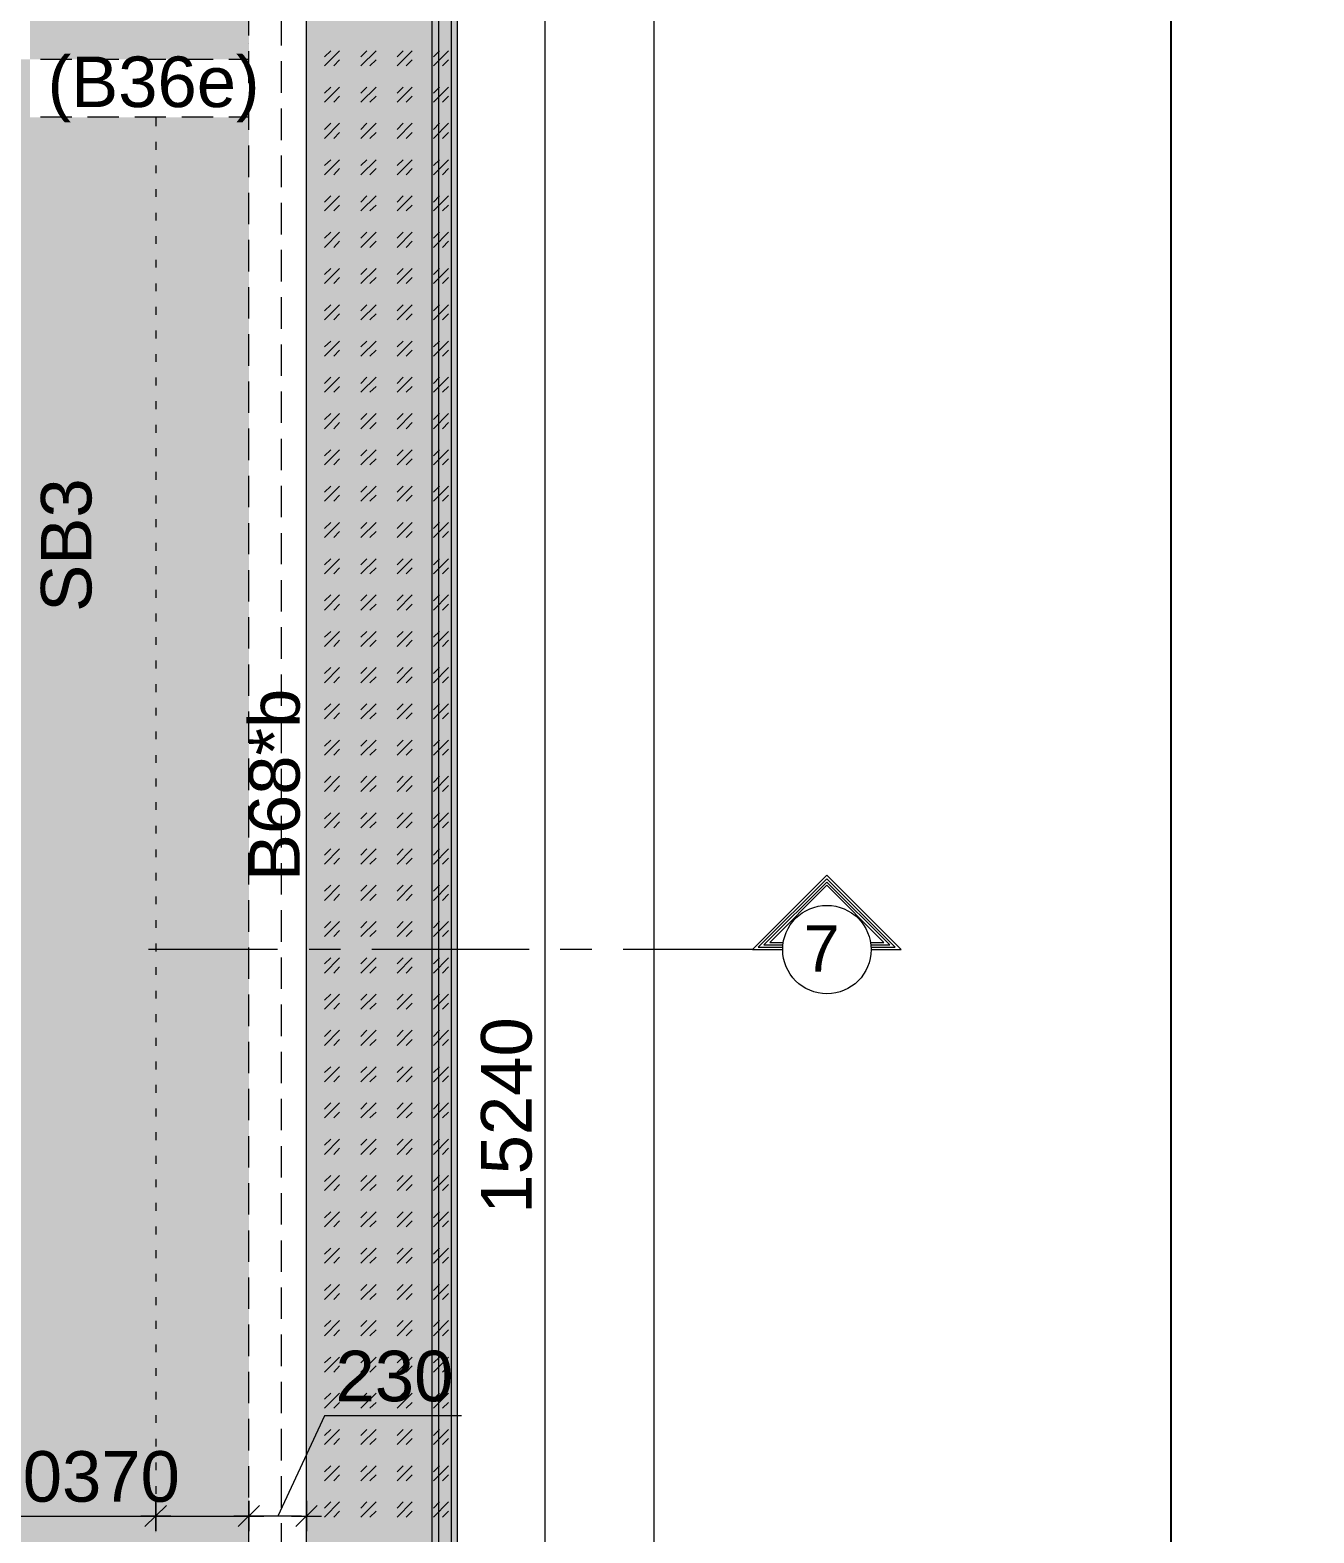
# Model space of a CAD drawing. Header units: millimetres. Extents: x -1303 to 98744, y -1303 to 90097.
# Drawn here: x 26774 to 31880, y 52649 to 58624 of the extents above; entities that cross this region are included whole.
import ezdxf

# ---------------------------------------------------------------- set-up
doc = ezdxf.new("R2010")
doc.units = ezdxf.units.MM
doc.layers.add('PDF_Geometry', color=7, linetype='Continuous')
doc.layers.add('PDF_Text', color=7, linetype='Continuous')
doc.layers.add('PDF_Solid Fills', color=192, linetype='Continuous', true_color=0xc2c0c0c0)
doc.styles.add('PDF ArialMT', font='arial.ttf')
doc.styles.get("Standard").update_dxf_attribs({"font": 'arial.ttf'})
doc.dimstyles.new('ISO-25', dxfattribs={"dimtxt": 300, "dimasz": 2.5, "dimexe": 1.25, "dimexo": 0.625, "dimtad": 1, "dimtih": 1, "dimtoh": 1, "dimdec": 4, "dimtxsty": 'Standard', "dimcen": 2.5, "dimadec": 0, "dimazin": 0, "dimtfac": 1, "dimtdec": 4, "dimtmove": 0, "dimatfit": 3, "dimfxl": 1, "dimarcsym": 0})

# ---------------------------------------------------------------- blocks, each defined once
blk = doc.blocks.new('*D1')
at = {"color": 0, "lineweight": -2}
for p, q in [((28474.9, 81272.7), (31313.5, 81272.7)), ((31312.3, 81270.2), (31312.3, 64136.5)), ((31312.3, 46695), (31312.3, 63828.7)), ((28474.9, 46692.5), (31313.5, 46692.5))]:
    blk.add_line(p, q, dxfattribs=at)
at = {"color": 0}
for points in [[(31311.9, 81270.2), (31312.7, 81270.2), (31312.3, 81272.7)], [(31311.9, 46695), (31312.7, 46695), (31312.3, 46692.5)]]:
    blk.add_solid(points, dxfattribs=at)
at = {"layer": 'Defpoints', "color": 0}
for p in [(28474.3, 81272.7), (28474.3, 46692.5), (31312.3, 46692.5)]:
    blk.add_point(p, dxfattribs=at)
at = {"color": 0, "insert": (31312.3, 63982.6), "char_height": 300, "attachment_point": 5}
blk.add_mtext('34580', dxfattribs=at)

msp = doc.modelspace()

# ---------------------------------------------------------------- hatches: boundary and pattern name
at = {"layer": 'PDF_Solid Fills'}
msp.add_hatch(color=256, dxfattribs=at).paths.add_polyline_path([(25634.25787, 57977.67206), (25864.28268, 57977.67206), (25864.28268, 58277.6816), (26774.30323, 58277.6816), (26774.30323, 58507.70642), (25634.25787, 58507.70642)])

# ---------------------------------------------------------------- linework, layer by layer
at = {"layer": 'PDF_Geometry', "color": 222, "lineweight": 0, "true_color": 0xb8008a}
for points in [[(29256.23644, 46711.94398), (29256.23644, 81252.68294)], [(28821.24099, 61912.27198), (28821.24099, 46711.94398)]]:
    msp.add_lwpolyline(points, dxfattribs=at)
at = {"layer": 'PDF_Geometry', "color": 9, "lineweight": 0, "true_color": 0xc0c0c0}
for points in [[(27073.63921, 61907.19337), (28448.87064, 61907.19337), (28448.87064, 61322.40183), (28448.87064, 46717.02259), (27274.21101, 46717.02259)], [(27073.63921, 61857.26272), (28398.93999, 61857.26272), (28398.93999, 61322.40183), (28398.93999, 46766.95324), (27274.21101, 46766.95324)], [(27274.21101, 46692.48082), (28474.25953, 46692.48082), (28474.25953, 61322.40183)], [(27274.21101, 46792.34213), (28373.5511, 46792.34213), (28373.5511, 61322.40183)], [(27773.52581, 58562.62889), (27773.52581, 58687.03609)], [(27874.23631, 58562.62889), (27874.23631, 58687.03609)], [(27773.52581, 58374.7536), (27773.52581, 58500.00379)], [(27874.23631, 58374.7536), (27874.23631, 58500.00379)], [(27773.52581, 58186.87417), (27773.52581, 58312.1285)], [(27874.23631, 58186.87417), (27874.23631, 58312.1285)], [(27773.52581, 57999.84188), (27773.52581, 58125.09621)], [(27874.23631, 57999.84188), (27874.23631, 58125.09621)], [(27773.52581, 57811.96659), (27773.52581, 57937.21678)], [(27874.23631, 57811.96659), (27874.23631, 57937.21678)], [(27773.52581, 57624.93428), (27773.52581, 57750.18448)], [(27874.23631, 57624.93428), (27874.23631, 57750.18448)], [(27773.52581, 57437.05486), (27773.52581, 57562.30919)], [(27874.23631, 57437.05486), (27874.23631, 57562.30919)], [(27773.52581, 57250.02669), (27773.52581, 57374.42976)], [(27874.23631, 57250.02669), (27874.23631, 57374.42976)], [(27773.52581, 57062.14727), (27773.52581, 57187.39747)], [(27874.23631, 57062.14727), (27874.23631, 57187.39747)], [(27773.52581, 56875.11497), (27773.52581, 56999.52218)], [(27874.23631, 56875.11497), (27874.23631, 56999.52218)], [(27773.52581, 56687.23968), (27773.52581, 56812.48987)], [(27874.23631, 56687.23968), (27874.23631, 56812.48987)], [(27773.52581, 56500.20738), (27773.52581, 56624.61045)], [(27874.23631, 56500.20738), (27874.23631, 56624.61045)], [(27773.52581, 56312.32795), (27773.52581, 56437.58228)], [(27874.23631, 56312.32795), (27874.23631, 56437.58228)], [(27773.52581, 56124.45266), (27773.52581, 56249.70286)], [(27874.23631, 56124.45266), (27874.23631, 56249.70286)], [(27773.52581, 55937.42037), (27773.52581, 56062.67056)], [(27874.23631, 55937.42037), (27874.23631, 56062.67056)], [(27773.52581, 55749.54094), (27773.52581, 55874.79526)], [(27874.23631, 55749.54094), (27874.23631, 55874.79526)], [(27773.52581, 55562.50864), (27773.52581, 55686.91584)], [(27874.23631, 55562.50864), (27874.23631, 55686.91584)], [(27773.52581, 55374.63335), (27773.52581, 55499.88354)], [(27874.23631, 55374.63335), (27874.23631, 55499.88354)], [(27773.52581, 55187.60105), (27773.52581, 55312.00825)], [(27874.23631, 55187.60105), (27874.23631, 55312.00825)], [(27773.52581, 54999.72163), (27773.52581, 55124.97596)], [(27874.23631, 54999.72163), (27874.23631, 55124.97596)], [(27773.52581, 54812.69346), (27773.52581, 54937.09653)], [(27874.23631, 54812.69346), (27874.23631, 54937.09653)], [(27773.52581, 54624.81403), (27773.52581, 54750.06423)], [(27874.23631, 54624.81403), (27874.23631, 54750.06423)], [(27773.52581, 54436.93461), (27773.52581, 54562.18894)], [(27874.23631, 54436.93461), (27874.23631, 54562.18894)], [(27773.52581, 54249.90644), (27773.52581, 54375.15664)], [(27874.23631, 54249.90644), (27874.23631, 54375.15664)], [(27773.52581, 54062.02702), (27773.52581, 54187.27722)], [(27874.23631, 54062.02702), (27874.23631, 54187.27722)], [(27773.52581, 53874.99472), (27773.52581, 53999.40193)], [(27874.23631, 53874.99472), (27874.23631, 53999.40193)], [(27773.52581, 53687.11943), (27773.52581, 53812.36962)], [(27874.23631, 53687.11943), (27874.23631, 53812.36962)], [(27773.52581, 53500.08713), (27773.52581, 53624.4902)], [(27874.23631, 53500.08713), (27874.23631, 53624.4902)], [(27773.52581, 53312.2077), (27773.52581, 53437.46203)], [(27874.23631, 53312.2077), (27874.23631, 53437.46203)], [(27773.52581, 53125.17541), (27773.52581, 53249.58261)], [(27874.23631, 53125.17541), (27874.23631, 53249.58261)], [(27773.52581, 52937.30012), (27773.52581, 53062.5503)], [(27874.23631, 52937.30012), (27874.23631, 53062.5503)], [(27773.52581, 52749.42069), (27773.52581, 52874.67501)], [(27874.23631, 52749.42069), (27874.23631, 52874.67501)], [(27773.52581, 52562.38839), (27773.52581, 52687.64272)], [(27874.23631, 52562.38839), (27874.23631, 52687.64272)]]:
    msp.add_lwpolyline(points, dxfattribs=at)
at = {"layer": 'PDF_Geometry', "color": 157, "lineweight": 0, "true_color": 0x3f5f7f}
for points in [[(27644.04206, 58602.40647), (27644.04206, 58727.65666)], [(27874.23631, 58487.30935), (27874.23631, 58612.56367)], [(26939.92399, 58507.61964), (26815.51885, 58507.61964)], [(27127.80134, 58507.61964), (27002.55116, 58507.61964)], [(27314.83365, 58507.61964), (27190.42851, 58507.61964)], [(27502.711, 58507.61964), (27377.45874, 58507.61964)], [(27644.04206, 58507.61964), (27565.33817, 58507.61964)], [(27644.04206, 58414.52705), (27644.04206, 58539.78137)], [(27874.23631, 58299.43406), (27874.23631, 58424.68425)], [(27644.04206, 58227.49887), (27644.04206, 58351.90194)], [(26939.92399, 58277.42953), (26815.51885, 58277.42953)], [(27127.80134, 58277.42953), (27002.55116, 58277.42953)], [(27314.83365, 58277.42953), (27190.42851, 58277.42953)], [(27502.711, 58277.42953), (27377.45874, 58277.42953)], [(27644.04206, 58277.42953), (27565.33817, 58277.42953)], [(27874.23631, 58112.40176), (27874.23631, 58237.65195)], [(27644.04206, 58039.61945), (27644.04206, 58164.86965)], [(27874.23631, 57924.52233), (27874.23631, 58049.77666)], [(27644.04206, 57852.58715), (27644.04206, 57976.99436)], [(27874.23631, 57737.49004), (27874.23631, 57861.89724)], [(27644.04206, 57664.71186), (27644.04206, 57789.96206)], [(27874.23631, 57549.61475), (27874.23631, 57674.86493)], [(27644.04206, 57477.67956), (27644.04206, 57602.08264)], [(27874.23631, 57362.58244), (27874.23631, 57486.98964)], [(27644.04206, 57289.80014), (27644.04206, 57415.05446)], [(27874.23631, 57174.70302), (27874.23631, 57299.95735)], [(27644.04206, 57101.92484), (27644.04206, 57227.17504)], [(27874.23631, 56987.67485), (27874.23631, 57112.07792)], [(27644.04206, 56914.89255), (27644.04206, 57040.14274)], [(27874.23631, 56799.79543), (27874.23631, 56925.04563)], [(27644.04206, 56727.01312), (27644.04206, 56852.26745)], [(27874.23631, 56611.91601), (27874.23631, 56737.17033)], [(27644.04206, 56539.98083), (27644.04206, 56664.38803)], [(27874.23631, 56424.88783), (27874.23631, 56550.13803)], [(27644.04206, 56352.10554), (27644.04206, 56477.35572)], [(27874.23631, 56237.00841), (27874.23631, 56362.25861)], [(27644.04206, 56165.07323), (27644.04206, 56289.48043)], [(27874.23631, 56049.97611), (27874.23631, 56174.38332)], [(27644.04206, 55977.19381), (27644.04206, 56102.44814)], [(27874.23631, 55862.10082), (27874.23631, 55987.35102)], [(27644.04206, 55790.16564), (27644.04206, 55914.56871)], [(27874.23631, 55675.06853), (27874.23631, 55799.4716)], [(27644.04206, 55602.28622), (27644.04206, 55727.53641)], [(27874.23631, 55487.1891), (27874.23631, 55612.44342)], [(27644.04206, 55414.4068), (27644.04206, 55539.66112)], [(27874.23631, 55300.1568), (27874.23631, 55424.564)], [(27644.04206, 55227.37862), (27644.04206, 55352.62882)], [(27874.23631, 55112.28151), (27874.23631, 55237.5317)], [(27644.04206, 55039.4992), (27644.04206, 55164.7494)], [(27874.23631, 54924.40208), (27874.23631, 55049.65641)], [(27644.04206, 54852.4669), (27644.04206, 54976.87411)], [(27874.23631, 54737.36979), (27874.23631, 54862.62411)], [(27644.04206, 54664.59161), (27644.04206, 54789.84181)], [(27874.23631, 54549.4945), (27874.23631, 54674.74468)], [(27644.04206, 54477.55931), (27644.04206, 54601.96239)], [(27874.23631, 54362.46219), (27874.23631, 54486.86939)], [(27644.04206, 54289.67989), (27644.04206, 54414.93421)], [(27874.23631, 54174.58277), (27874.23631, 54299.8371)], [(27644.04206, 54102.64759), (27644.04206, 54227.05479)], [(27874.23631, 53987.5546), (27874.23631, 54111.95767)], [(27644.04206, 53914.7723), (27644.04206, 54040.02249)], [(27874.23631, 53799.67518), (27874.23631, 53924.92538)], [(27644.04206, 53726.89287), (27644.04206, 53852.1472)], [(27874.23631, 53612.64288), (27874.23631, 53737.05008)], [(27644.04206, 53539.86058), (27644.04206, 53665.1149)], [(27874.23631, 53424.76758), (27874.23631, 53550.01778)], [(27644.04206, 53351.98529), (27644.04206, 53477.23547)], [(27874.23631, 53236.88816), (27874.23631, 53362.13836)], [(27644.04206, 53164.95298), (27644.04206, 53290.20318)], [(27874.23631, 53049.85586), (27874.23631, 53175.11019)], [(27644.04206, 52977.07356), (27644.04206, 53102.32789)], [(27874.23631, 52861.98057), (27874.23631, 52987.23077)], [(27644.04206, 52790.04539), (27644.04206, 52914.44846)], [(27874.23631, 52674.94828), (27874.23631, 52800.19846)], [(27644.04206, 52602.16597), (27644.04206, 52727.41616)]]:
    msp.add_lwpolyline(points, dxfattribs=at)
at = {"layer": 'PDF_Geometry', "lineweight": 0}
for points in [[(27644.04206, 58570.24886), (27644.04206, 58570.24886)], [(27644.04206, 58570.24886), (27644.04206, 58570.24886)], [(27874.23631, 58570.24886), (27874.23631, 58570.24886)], [(28474.25953, 58468.69331), (28474.25953, 58593.94351)], [(27644.04206, 58507.61964), (27644.04206, 58507.61964)], [(27644.04206, 58507.61964), (27644.04206, 58507.61964)], [(27874.23631, 58507.61964), (27874.23631, 58507.61964)], [(27945.32436, 58482.23075), (28005.41223, 58542.3186)], [(27945.32436, 58517.77684), (27969.86612, 58542.3186)], [(27981.71552, 58482.23075), (28005.41223, 58505.92952)], [(28090.04185, 58482.23075), (28150.12764, 58542.3186)], [(28090.04185, 58517.77684), (28113.73649, 58542.3186)], [(28125.58588, 58482.23075), (28150.12764, 58505.92952)], [(28233.91222, 58482.23075), (28293.99801, 58542.3186)], [(28233.91222, 58517.77684), (28258.45398, 58542.3186)], [(28270.3013, 58482.23075), (28293.99801, 58505.92952)], [(28378.62763, 58482.23075), (28438.7155, 58542.3186)], [(28378.62763, 58517.77684), (28402.32434, 58542.3186)], [(28414.17166, 58482.23075), (28438.7155, 58505.92952)], [(27945.32436, 58337.51739), (28005.41223, 58397.60112)], [(27945.32436, 58373.90648), (27969.86612, 58397.60112)], [(28090.04185, 58337.51739), (28150.12764, 58397.60112)], [(28090.04185, 58373.90648), (28113.73649, 58397.60112)], [(28233.91222, 58337.51739), (28293.99801, 58397.60112)], [(28233.91222, 58373.90648), (28258.45398, 58397.60112)], [(28378.62763, 58337.51739), (28438.7155, 58397.60112)], [(28378.62763, 58373.90648), (28402.32434, 58397.60112)], [(28474.25953, 58280.81389), (28474.25953, 58406.06408)], [(27981.71552, 58337.51739), (28005.41223, 58362.05916)], [(28125.58588, 58337.51739), (28150.12764, 58362.05916)], [(28270.3013, 58337.51739), (28293.99801, 58362.05916)], [(28414.17166, 58337.51739), (28438.7155, 58362.05916)], [(27945.32436, 58193.64702), (28005.41223, 58253.73076)], [(27945.32436, 58229.18899), (27969.86612, 58253.73076)], [(27981.71552, 58193.64702), (28005.41223, 58217.34167)], [(28090.04185, 58193.64702), (28150.12764, 58253.73076)], [(28090.04185, 58229.18899), (28113.73649, 58253.73076)], [(28125.58588, 58193.64702), (28150.12764, 58217.34167)], [(28233.91222, 58193.64702), (28293.99801, 58253.73076)], [(28233.91222, 58229.18899), (28258.45398, 58253.73076)], [(28270.3013, 58193.64702), (28293.99801, 58217.34167)], [(28378.62763, 58193.64702), (28438.7155, 58253.73076)], [(28378.62763, 58229.18899), (28402.32434, 58253.73076)], [(28414.17166, 58193.64702), (28438.7155, 58217.34167)], [(28474.25953, 58093.78158), (28474.25953, 58218.18879)], [(27945.32436, 58048.92954), (28005.41223, 58109.0174)], [(27945.32436, 58085.31862), (27969.86612, 58109.0174)], [(28090.04185, 58048.92954), (28150.12764, 58109.0174)], [(28090.04185, 58085.31862), (28113.73649, 58109.0174)], [(28233.91222, 58048.92954), (28293.99801, 58109.0174)], [(28233.91222, 58085.31862), (28258.45398, 58109.0174)], [(28378.62763, 58048.92954), (28438.7155, 58109.0174)], [(28378.62763, 58085.31862), (28402.32434, 58109.0174)], [(27981.71552, 58048.92954), (28005.41223, 58073.4713)], [(28125.58588, 58048.92954), (28150.12764, 58073.4713)], [(28270.3013, 58048.92954), (28293.99801, 58073.4713)], [(28414.17166, 58048.92954), (28438.7155, 58073.4713)], [(28474.25953, 57905.90629), (28474.25953, 58031.15649)], [(27945.32436, 57905.05918), (28005.41223, 57965.14703)], [(27945.32436, 57940.60114), (27969.86612, 57965.14703)], [(28090.04185, 57905.05918), (28150.12764, 57965.14703)], [(28090.04185, 57940.60114), (28113.73649, 57965.14703)], [(28233.91222, 57905.05918), (28293.99801, 57965.14703)], [(28233.91222, 57940.60114), (28258.45398, 57965.14703)], [(28378.62763, 57905.05918), (28438.7155, 57965.14703)], [(28378.62763, 57940.60114), (28402.32434, 57965.14703)], [(27981.71552, 57905.05918), (28005.41223, 57928.75381)], [(28125.58588, 57905.05918), (28150.12764, 57928.75381)], [(28270.3013, 57905.05918), (28293.99801, 57928.75381)], [(28414.17166, 57905.05918), (28438.7155, 57928.75381)], [(28474.25953, 57718.874), (28474.25953, 57843.27707)], [(27945.32436, 57760.34169), (28005.41223, 57820.42955)], [(27945.32436, 57796.73078), (27969.86612, 57820.42955)], [(27981.71552, 57760.34169), (28005.41223, 57784.88345)], [(28090.04185, 57760.34169), (28150.12764, 57820.42955)], [(28090.04185, 57796.73078), (28113.73649, 57820.42955)], [(28125.58588, 57760.34169), (28150.12764, 57784.88345)], [(28233.91222, 57760.34169), (28293.99801, 57820.42955)], [(28233.91222, 57796.73078), (28258.45398, 57820.42955)], [(28270.3013, 57760.34169), (28293.99801, 57784.88345)], [(28378.62763, 57760.34169), (28438.7155, 57820.42955)], [(28378.62763, 57796.73078), (28402.32434, 57820.42955)], [(28414.17166, 57760.34169), (28438.7155, 57784.88345)], [(27945.32436, 57616.47132), (28005.41223, 57676.55919)], [(27945.32436, 57652.86041), (27969.86612, 57676.55919)], [(28090.04185, 57616.47132), (28150.12764, 57676.55919)], [(28090.04185, 57652.86041), (28113.73649, 57676.55919)], [(28233.91222, 57616.47132), (28293.99801, 57676.55919)], [(28233.91222, 57652.86041), (28258.45398, 57676.55919)], [(28378.62763, 57616.47132), (28438.7155, 57676.55919)], [(28378.62763, 57652.86041), (28402.32434, 57676.55919)], [(27981.71552, 57616.47132), (28005.41223, 57640.16597)], [(28125.58588, 57616.47132), (28150.12764, 57640.16597)], [(28270.3013, 57616.47132), (28293.99801, 57640.16597)], [(28414.17166, 57616.47132), (28438.7155, 57640.16597)], [(28474.25953, 57530.99457), (28474.25953, 57656.2489)], [(27945.32436, 57471.75383), (28005.41223, 57531.8417)], [(27945.32436, 57508.14705), (27969.86612, 57531.8417)], [(27981.71552, 57471.75383), (28005.41223, 57496.2956)], [(28090.04185, 57471.75383), (28150.12764, 57531.8417)], [(28090.04185, 57508.14705), (28113.73649, 57531.8417)], [(28125.58588, 57471.75383), (28150.12764, 57496.2956)], [(28233.91222, 57471.75383), (28293.99801, 57531.8417)], [(28233.91222, 57508.14705), (28258.45398, 57531.8417)], [(28270.3013, 57471.75383), (28293.99801, 57496.2956)], [(28378.62763, 57471.75383), (28438.7155, 57531.8417)], [(28378.62763, 57508.14705), (28402.32434, 57531.8417)], [(28414.17166, 57471.75383), (28438.7155, 57496.2956)], [(28474.25953, 57343.11928), (28474.25953, 57468.36948)], [(27945.32436, 57327.88347), (28005.41223, 57387.97133)], [(27945.32436, 57364.27669), (27969.86612, 57387.97133)], [(28090.04185, 57327.88347), (28150.12764, 57387.97133)], [(28090.04185, 57364.27669), (28113.73649, 57387.97133)], [(28233.91222, 57327.88347), (28293.99801, 57387.97133)], [(28233.91222, 57364.27669), (28258.45398, 57387.97133)], [(28378.62763, 57327.88347), (28438.7155, 57387.97133)], [(28378.62763, 57364.27669), (28402.32434, 57387.97133)], [(27981.71552, 57327.88347), (28005.41223, 57351.58224)], [(28125.58588, 57327.88347), (28150.12764, 57351.58224)], [(28270.3013, 57327.88347), (28293.99801, 57351.58224)], [(28414.17166, 57327.88347), (28438.7155, 57351.58224)], [(27945.32436, 57184.0131), (28005.41223, 57244.10097)], [(27945.32436, 57219.5592), (27969.86612, 57244.10097)], [(28090.04185, 57184.0131), (28150.12764, 57244.10097)], [(28090.04185, 57219.5592), (28113.73649, 57244.10097)], [(28233.91222, 57184.0131), (28293.99801, 57244.10097)], [(28233.91222, 57219.5592), (28258.45398, 57244.10097)], [(28378.62763, 57184.0131), (28438.7155, 57244.10097)], [(28378.62763, 57219.5592), (28402.32434, 57244.10097)], [(28474.25953, 57156.08698), (28474.25953, 57281.33717)], [(27981.71552, 57184.0131), (28005.41223, 57207.71188)], [(28125.58588, 57184.0131), (28150.12764, 57207.71188)], [(28270.3013, 57184.0131), (28293.99801, 57207.71188)], [(28414.17166, 57184.0131), (28438.7155, 57207.71188)], [(27945.32436, 57039.29562), (28005.41223, 57099.38348)], [(27945.32436, 57075.68884), (27969.86612, 57099.38348)], [(27981.71552, 57039.29562), (28005.41223, 57063.84151)], [(28090.04185, 57039.29562), (28150.12764, 57099.38348)], [(28090.04185, 57075.68884), (28113.73649, 57099.38348)], [(28125.58588, 57039.29562), (28150.12764, 57063.84151)], [(28233.91222, 57039.29562), (28293.99801, 57099.38348)], [(28233.91222, 57075.68884), (28258.45398, 57099.38348)], [(28270.3013, 57039.29562), (28293.99801, 57063.84151)], [(28378.62763, 57039.29562), (28438.7155, 57099.38348)], [(28378.62763, 57075.68884), (28402.32434, 57099.38348)], [(28414.17166, 57039.29562), (28438.7155, 57063.84151)], [(28474.25953, 56968.20756), (28474.25953, 57093.46188)], [(27945.32436, 56895.42526), (28005.41223, 56955.51311)], [(27945.32436, 56930.97135), (27969.86612, 56955.51311)], [(28090.04185, 56895.42526), (28150.12764, 56955.51311)], [(28090.04185, 56930.97135), (28113.73649, 56955.51311)], [(28233.91222, 56895.42526), (28293.99801, 56955.51311)], [(28233.91222, 56930.97135), (28258.45398, 56955.51311)], [(28378.62763, 56895.42526), (28438.7155, 56955.51311)], [(28378.62763, 56930.97135), (28402.32434, 56955.51311)], [(27981.71552, 56895.42526), (28005.41223, 56919.12403)], [(28125.58588, 56895.42526), (28150.12764, 56919.12403)], [(28270.3013, 56895.42526), (28293.99801, 56919.12403)], [(28414.17166, 56895.42526), (28438.7155, 56919.12403)], [(28474.25953, 56781.17526), (28474.25953, 56906.42959)], [(27945.32436, 56750.7119), (28005.41223, 56810.79563)], [(27945.32436, 56787.10098), (27969.86612, 56810.79563)], [(27981.71552, 56750.7119), (28005.41223, 56775.25367)], [(28090.04185, 56750.7119), (28150.12764, 56810.79563)], [(28090.04185, 56787.10098), (28113.73649, 56810.79563)], [(28125.58588, 56750.7119), (28150.12764, 56775.25367)], [(28233.91222, 56750.7119), (28293.99801, 56810.79563)], [(28233.91222, 56787.10098), (28258.45398, 56810.79563)], [(28270.3013, 56750.7119), (28293.99801, 56775.25367)], [(28378.62763, 56750.7119), (28438.7155, 56810.79563)], [(28378.62763, 56787.10098), (28402.32434, 56810.79563)], [(28414.17166, 56750.7119), (28438.7155, 56775.25367)], [(28474.25953, 56593.29997), (28474.25953, 56718.55016)], [(27945.32436, 56606.84153), (28005.41223, 56666.92527)], [(27945.32436, 56642.38349), (27969.86612, 56666.92527)], [(28090.04185, 56606.84153), (28150.12764, 56666.92527)], [(28090.04185, 56642.38349), (28113.73649, 56666.92527)], [(28233.91222, 56606.84153), (28293.99801, 56666.92527)], [(28233.91222, 56642.38349), (28258.45398, 56666.92527)], [(28378.62763, 56606.84153), (28438.7155, 56666.92527)], [(28378.62763, 56642.38349), (28402.32434, 56666.92527)], [(27981.71552, 56606.84153), (28005.41223, 56630.53618)], [(28125.58588, 56606.84153), (28150.12764, 56630.53618)], [(28270.3013, 56606.84153), (28293.99801, 56630.53618)], [(28414.17166, 56606.84153), (28438.7155, 56630.53618)], [(28474.25953, 56406.26767), (28474.25953, 56530.67487)], [(27945.32436, 56462.12405), (28005.41223, 56522.21191)], [(27945.32436, 56498.51313), (27969.86612, 56522.21191)], [(27981.71552, 56462.12405), (28005.41223, 56486.66581)], [(28090.04185, 56462.12405), (28150.12764, 56522.21191)], [(28090.04185, 56498.51313), (28113.73649, 56522.21191)], [(28125.58588, 56462.12405), (28150.12764, 56486.66581)], [(28233.91222, 56462.12405), (28293.99801, 56522.21191)], [(28233.91222, 56498.51313), (28258.45398, 56522.21191)], [(28270.3013, 56462.12405), (28293.99801, 56486.66581)], [(28378.62763, 56462.12405), (28438.7155, 56522.21191)], [(28378.62763, 56498.51313), (28402.32434, 56522.21191)], [(28414.17166, 56462.12405), (28438.7155, 56486.66581)], [(27945.32436, 56318.25368), (28005.41223, 56378.34154)], [(27945.32436, 56354.64277), (27969.86612, 56378.34154)], [(28090.04185, 56318.25368), (28150.12764, 56378.34154)], [(28090.04185, 56354.64277), (28113.73649, 56378.34154)], [(28233.91222, 56318.25368), (28293.99801, 56378.34154)], [(28233.91222, 56354.64277), (28258.45398, 56378.34154)], [(28378.62763, 56318.25368), (28438.7155, 56378.34154)], [(28378.62763, 56354.64277), (28402.32434, 56378.34154)], [(27981.71552, 56318.25368), (28005.41223, 56341.94832)], [(28125.58588, 56318.25368), (28150.12764, 56341.94832)], [(28270.3013, 56318.25368), (28293.99801, 56341.94832)], [(28414.17166, 56318.25368), (28438.7155, 56341.94832)], [(28474.25953, 56218.38825), (28474.25953, 56343.64257)], [(27945.32436, 56173.53619), (28005.41223, 56233.62406)], [(27945.32436, 56209.92528), (27969.86612, 56233.62406)], [(28090.04185, 56173.53619), (28150.12764, 56233.62406)], [(28090.04185, 56209.92528), (28113.73649, 56233.62406)], [(28233.91222, 56173.53619), (28293.99801, 56233.62406)], [(28233.91222, 56209.92528), (28258.45398, 56233.62406)], [(28378.62763, 56173.53619), (28438.7155, 56233.62406)], [(28378.62763, 56209.92528), (28402.32434, 56233.62406)], [(27981.71552, 56173.53619), (28005.41223, 56198.07796)], [(28125.58588, 56173.53619), (28150.12764, 56198.07796)], [(28270.3013, 56173.53619), (28293.99801, 56198.07796)], [(28414.17166, 56173.53619), (28438.7155, 56198.07796)], [(28474.25953, 56031.36007), (28474.25953, 56155.76314)], [(27945.32436, 56029.66583), (28005.41223, 56089.75369)], [(27945.32436, 56066.05492), (27969.86612, 56089.75369)], [(27981.71552, 56029.66583), (28005.41223, 56053.36048)], [(28090.04185, 56029.66583), (28150.12764, 56089.75369)], [(28090.04185, 56066.05492), (28113.73649, 56089.75369)], [(28125.58588, 56029.66583), (28150.12764, 56053.36048)], [(28233.91222, 56029.66583), (28293.99801, 56089.75369)], [(28233.91222, 56066.05492), (28258.45398, 56089.75369)], [(28270.3013, 56029.66583), (28293.99801, 56053.36048)], [(28378.62763, 56029.66583), (28438.7155, 56089.75369)], [(28378.62763, 56066.05492), (28402.32434, 56089.75369)], [(28414.17166, 56029.66583), (28438.7155, 56053.36048)], [(27945.32436, 55885.79547), (28005.41223, 55945.88333)], [(27945.32436, 55921.34156), (27969.86612, 55945.88333)], [(28090.04185, 55885.79547), (28150.12764, 55945.88333)], [(28090.04185, 55921.34156), (28113.73649, 55945.88333)], [(28233.91222, 55885.79547), (28293.99801, 55945.88333)], [(28233.91222, 55921.34156), (28258.45398, 55945.88333)], [(28378.62763, 55885.79547), (28438.7155, 55945.88333)], [(28378.62763, 55921.34156), (28402.32434, 55945.88333)], [(28474.25953, 55843.48065), (28474.25953, 55968.73085)], [(27981.71552, 55885.79547), (28005.41223, 55909.49011)], [(28125.58588, 55885.79547), (28150.12764, 55909.49011)], [(28270.3013, 55885.79547), (28293.99801, 55909.49011)], [(28414.17166, 55885.79547), (28438.7155, 55909.49011)], [(27945.32436, 55741.07798), (28005.41223, 55801.16584)], [(27945.32436, 55777.47119), (27969.86612, 55801.16584)], [(27981.71552, 55741.07798), (28005.41223, 55765.61975)], [(28090.04185, 55741.07798), (28150.12764, 55801.16584)], [(28090.04185, 55777.47119), (28113.73649, 55801.16584)], [(28125.58588, 55741.07798), (28150.12764, 55765.61975)], [(28233.91222, 55741.07798), (28293.99801, 55801.16584)], [(28233.91222, 55777.47119), (28258.45398, 55801.16584)], [(28270.3013, 55741.07798), (28293.99801, 55765.61975)], [(28378.62763, 55741.07798), (28438.7155, 55801.16584)], [(28378.62763, 55777.47119), (28402.32434, 55801.16584)], [(28414.17166, 55741.07798), (28438.7155, 55765.61975)], [(28474.25953, 55656.44835), (28474.25953, 55780.85556)], [(27945.32436, 55597.20761), (28005.41223, 55657.29547)], [(27945.32436, 55632.75371), (27969.86612, 55657.29547)], [(28090.04185, 55597.20761), (28150.12764, 55657.29547)], [(28090.04185, 55632.75371), (28113.73649, 55657.29547)], [(28233.91222, 55597.20761), (28293.99801, 55657.29547)], [(28233.91222, 55632.75371), (28258.45398, 55657.29547)], [(28378.62763, 55597.20761), (28438.7155, 55657.29547)], [(28378.62763, 55632.75371), (28402.32434, 55657.29547)], [(27981.71552, 55597.20761), (28005.41223, 55620.90639)], [(28125.58588, 55597.20761), (28150.12764, 55620.90639)], [(28270.3013, 55597.20761), (28293.99801, 55620.90639)], [(28414.17166, 55597.20761), (28438.7155, 55620.90639)], [(28474.25953, 55468.57306), (28474.25953, 55593.82326)], [(27945.32436, 55452.49013), (28005.41223, 55512.57798)], [(27945.32436, 55488.88335), (27969.86612, 55512.57798)], [(28090.04185, 55452.49013), (28150.12764, 55512.57798)], [(28090.04185, 55488.88335), (28113.73649, 55512.57798)], [(28233.91222, 55452.49013), (28293.99801, 55512.57798)], [(28233.91222, 55488.88335), (28258.45398, 55512.57798)], [(28378.62763, 55452.49013), (28438.7155, 55512.57798)], [(28378.62763, 55488.88335), (28402.32434, 55512.57798)], [(27981.71552, 55452.49013), (28005.41223, 55477.03602)], [(28125.58588, 55452.49013), (28150.12764, 55477.03602)], [(28270.3013, 55452.49013), (28293.99801, 55477.03602)], [(28414.17166, 55452.49013), (28438.7155, 55477.03602)], [(28474.25953, 55280.69364), (28474.25953, 55405.94383)], [(27945.32436, 55308.61976), (28005.41223, 55368.70762)], [(27945.32436, 55344.16586), (27969.86612, 55368.70762)], [(27981.71552, 55308.61976), (28005.41223, 55332.31854)], [(28090.04185, 55308.61976), (28150.12764, 55368.70762)], [(28090.04185, 55344.16586), (28113.73649, 55368.70762)], [(28125.58588, 55308.61976), (28150.12764, 55332.31854)], [(28233.91222, 55308.61976), (28293.99801, 55368.70762)], [(28233.91222, 55344.16586), (28258.45398, 55368.70762)], [(28270.3013, 55308.61976), (28293.99801, 55332.31854)], [(28378.62763, 55308.61976), (28438.7155, 55368.70762)], [(28378.62763, 55344.16586), (28402.32434, 55368.70762)], [(28414.17166, 55308.61976), (28438.7155, 55332.31854)], [(27945.32436, 55163.9064), (28005.41223, 55223.99014)], [(27945.32436, 55200.29549), (27969.86612, 55223.99014)], [(28090.04185, 55163.9064), (28150.12764, 55223.99014)], [(28090.04185, 55200.29549), (28113.73649, 55223.99014)], [(28233.91222, 55163.9064), (28293.99801, 55223.99014)], [(28233.91222, 55200.29549), (28258.45398, 55223.99014)], [(28378.62763, 55163.9064), (28438.7155, 55223.99014)], [(28378.62763, 55200.29549), (28402.32434, 55223.99014)], [(28474.25953, 55093.66133), (28474.25953, 55218.91566)], [(27981.71552, 55163.9064), (28005.41223, 55188.44817)], [(28125.58588, 55163.9064), (28150.12764, 55188.44817)], [(28270.3013, 55163.9064), (28293.99801, 55188.44817)], [(28414.17166, 55163.9064), (28438.7155, 55188.44817)], [(27945.32436, 55020.03604), (28005.41223, 55080.11977)], [(27945.32436, 55055.578), (27969.86612, 55080.11977)], [(27981.71552, 55020.03604), (28005.41223, 55043.73068)], [(28090.04185, 55020.03604), (28150.12764, 55080.11977)], [(28090.04185, 55055.578), (28113.73649, 55080.11977)], [(28125.58588, 55020.03604), (28150.12764, 55043.73068)], [(28233.91222, 55020.03604), (28293.99801, 55080.11977)], [(28233.91222, 55055.578), (28258.45398, 55080.11977)], [(28270.3013, 55020.03604), (28293.99801, 55043.73068)], [(28378.62763, 55020.03604), (28438.7155, 55080.11977)], [(28378.62763, 55055.578), (28402.32434, 55080.11977)], [(28414.17166, 55020.03604), (28438.7155, 55043.73068)], [(28474.25953, 54905.78604), (28474.25953, 55031.03624)], [(27945.32436, 54875.31856), (28005.41223, 54935.40641)], [(27945.32436, 54911.70764), (27969.86612, 54935.40641)], [(28090.04185, 54875.31856), (28150.12764, 54935.40641)], [(28090.04185, 54911.70764), (28113.73649, 54935.40641)], [(28233.91222, 54875.31856), (28293.99801, 54935.40641)], [(28233.91222, 54911.70764), (28258.45398, 54935.40641)], [(28378.62763, 54875.31856), (28438.7155, 54935.40641)], [(28378.62763, 54911.70764), (28402.32434, 54935.40641)], [(27981.71552, 54875.31856), (28005.41223, 54899.86032)], [(28125.58588, 54875.31856), (28150.12764, 54899.86032)], [(28270.3013, 54875.31856), (28293.99801, 54899.86032)], [(28414.17166, 54875.31856), (28438.7155, 54899.86032)], [(28474.25953, 54718.75375), (28474.25953, 54843.15682)], [(27945.32436, 54731.44819), (28005.41223, 54791.53605)], [(27945.32436, 54767.83727), (27969.86612, 54791.53605)], [(27981.71552, 54731.44819), (28005.41223, 54755.14283)], [(28090.04185, 54731.44819), (28150.12764, 54791.53605)], [(28090.04185, 54767.83727), (28113.73649, 54791.53605)], [(28125.58588, 54731.44819), (28150.12764, 54755.14283)], [(28233.91222, 54731.44819), (28293.99801, 54791.53605)], [(28233.91222, 54767.83727), (28258.45398, 54791.53605)], [(28270.3013, 54731.44819), (28293.99801, 54755.14283)], [(28378.62763, 54731.44819), (28438.7155, 54791.53605)], [(28378.62763, 54767.83727), (28402.32434, 54791.53605)], [(28414.17166, 54731.44819), (28438.7155, 54755.14283)], [(27945.32436, 54587.57783), (28005.41223, 54647.66568)], [(27945.32436, 54623.11979), (27969.86612, 54647.66568)], [(28090.04185, 54587.57783), (28150.12764, 54647.66568)], [(28090.04185, 54623.11979), (28113.73649, 54647.66568)], [(28233.91222, 54587.57783), (28293.99801, 54647.66568)], [(28233.91222, 54623.11979), (28258.45398, 54647.66568)], [(28378.62763, 54587.57783), (28438.7155, 54647.66568)], [(28378.62763, 54623.11979), (28402.32434, 54647.66568)], [(28474.25953, 54530.87432), (28474.25953, 54656.12865)], [(27981.71552, 54587.57783), (28005.41223, 54611.27247)], [(28125.58588, 54587.57783), (28150.12764, 54611.27247)], [(28270.3013, 54587.57783), (28293.99801, 54611.27247)], [(28414.17166, 54587.57783), (28438.7155, 54611.27247)], [(27945.32436, 54442.86034), (28005.41223, 54502.9482)], [(27945.32436, 54479.24943), (27969.86612, 54502.9482)], [(28090.04185, 54442.86034), (28150.12764, 54502.9482)], [(28090.04185, 54479.24943), (28113.73649, 54502.9482)], [(28233.91222, 54442.86034), (28293.99801, 54502.9482)], [(28233.91222, 54479.24943), (28258.45398, 54502.9482)], [(28378.62763, 54442.86034), (28438.7155, 54502.9482)], [(28378.62763, 54479.24943), (28402.32434, 54502.9482)], [(27981.71552, 54442.86034), (28005.41223, 54466.55498)], [(28125.58588, 54442.86034), (28150.12764, 54466.55498)], [(28270.3013, 54442.86034), (28293.99801, 54466.55498)], [(28414.17166, 54442.86034), (28438.7155, 54466.55498)], [(28474.25953, 54343.84203), (28474.25953, 54468.24923)], [(27945.32436, 54298.98997), (28005.41223, 54359.07784)], [(27945.32436, 54334.53607), (27969.86612, 54359.07784)], [(27981.71552, 54298.98997), (28005.41223, 54322.68462)], [(28090.04185, 54298.98997), (28150.12764, 54359.07784)], [(28090.04185, 54334.53607), (28113.73649, 54359.07784)], [(28125.58588, 54298.98997), (28150.12764, 54322.68462)], [(28233.91222, 54298.98997), (28293.99801, 54359.07784)], [(28233.91222, 54334.53607), (28258.45398, 54359.07784)], [(28270.3013, 54298.98997), (28293.99801, 54322.68462)], [(28378.62763, 54298.98997), (28438.7155, 54359.07784)], [(28378.62763, 54334.53607), (28402.32434, 54359.07784)], [(28414.17166, 54298.98997), (28438.7155, 54322.68462)], [(28474.25953, 54155.96673), (28474.25953, 54281.21692)], [(27945.32436, 54154.27248), (28005.41223, 54214.36035)], [(27945.32436, 54190.6657), (27969.86612, 54214.36035)], [(28090.04185, 54154.27248), (28150.12764, 54214.36035)], [(28090.04185, 54190.6657), (28113.73649, 54214.36035)], [(28233.91222, 54154.27248), (28293.99801, 54214.36035)], [(28233.91222, 54190.6657), (28258.45398, 54214.36035)], [(28378.62763, 54154.27248), (28438.7155, 54214.36035)], [(28378.62763, 54190.6657), (28402.32434, 54214.36035)], [(27981.71552, 54154.27248), (28005.41223, 54178.81425)], [(28125.58588, 54154.27248), (28150.12764, 54178.81425)], [(28270.3013, 54154.27248), (28293.99801, 54178.81425)], [(28414.17166, 54154.27248), (28438.7155, 54178.81425)], [(28474.25953, 53968.93443), (28474.25953, 54093.34163)], [(27945.32436, 54010.40212), (28005.41223, 54070.48998)], [(27945.32436, 54045.94822), (27969.86612, 54070.48998)], [(27981.71552, 54010.40212), (28005.41223, 54034.10089)], [(28090.04185, 54010.40212), (28150.12764, 54070.48998)], [(28090.04185, 54045.94822), (28113.73649, 54070.48998)], [(28125.58588, 54010.40212), (28150.12764, 54034.10089)], [(28233.91222, 54010.40212), (28293.99801, 54070.48998)], [(28233.91222, 54045.94822), (28258.45398, 54070.48998)], [(28270.3013, 54010.40212), (28293.99801, 54034.10089)], [(28378.62763, 54010.40212), (28438.7155, 54070.48998)], [(28378.62763, 54045.94822), (28402.32434, 54070.48998)], [(28414.17166, 54010.40212), (28438.7155, 54034.10089)], [(27945.32436, 53865.68464), (28005.41223, 53925.77249)], [(27945.32436, 53902.07786), (27969.86612, 53925.77249)], [(28090.04185, 53865.68464), (28150.12764, 53925.77249)], [(28090.04185, 53902.07786), (28113.73649, 53925.77249)], [(28233.91222, 53865.68464), (28293.99801, 53925.77249)], [(28233.91222, 53902.07786), (28258.45398, 53925.77249)], [(28378.62763, 53865.68464), (28438.7155, 53925.77249)], [(28378.62763, 53902.07786), (28402.32434, 53925.77249)], [(28474.25953, 53781.05501), (28474.25953, 53906.30934)], [(27981.71552, 53865.68464), (28005.41223, 53890.23053)], [(28125.58588, 53865.68464), (28150.12764, 53890.23053)], [(28270.3013, 53865.68464), (28293.99801, 53890.23053)], [(28414.17166, 53865.68464), (28438.7155, 53890.23053)], [(27945.32436, 53721.81427), (28005.41223, 53781.90213)], [(27945.32436, 53757.36037), (27969.86612, 53781.90213)], [(28090.04185, 53721.81427), (28150.12764, 53781.90213)], [(28090.04185, 53757.36037), (28113.73649, 53781.90213)], [(28233.91222, 53721.81427), (28293.99801, 53781.90213)], [(28233.91222, 53757.36037), (28258.45398, 53781.90213)], [(28378.62763, 53721.81427), (28438.7155, 53781.90213)], [(28378.62763, 53757.36037), (28402.32434, 53781.90213)], [(27981.71552, 53721.81427), (28005.41223, 53745.51305)], [(28125.58588, 53721.81427), (28150.12764, 53745.51305)], [(28270.3013, 53721.81427), (28293.99801, 53745.51305)], [(28414.17166, 53721.81427), (28438.7155, 53745.51305)], [(28474.25953, 53593.17972), (28474.25953, 53718.42991)], [(27945.32436, 53577.10091), (28005.41223, 53637.18465)], [(27945.32436, 53613.49), (27969.86612, 53637.18465)], [(27981.71552, 53577.10091), (28005.41223, 53601.64268)], [(28090.04185, 53577.10091), (28150.12764, 53637.18465)], [(28090.04185, 53613.49), (28113.73649, 53637.18465)], [(28125.58588, 53577.10091), (28150.12764, 53601.64268)], [(28233.91222, 53577.10091), (28293.99801, 53637.18465)], [(28233.91222, 53613.49), (28258.45398, 53637.18465)], [(28270.3013, 53577.10091), (28293.99801, 53601.64268)], [(28378.62763, 53577.10091), (28438.7155, 53637.18465)], [(28378.62763, 53613.49), (28402.32434, 53637.18465)], [(28414.17166, 53577.10091), (28438.7155, 53601.64268)], [(27945.32436, 53433.23055), (28005.41223, 53493.31428)], [(27945.32436, 53469.61964), (27969.86612, 53493.31428)], [(28090.04185, 53433.23055), (28150.12764, 53493.31428)], [(28090.04185, 53469.61964), (28113.73649, 53493.31428)], [(28233.91222, 53433.23055), (28293.99801, 53493.31428)], [(28233.91222, 53469.61964), (28258.45398, 53493.31428)], [(28378.62763, 53433.23055), (28438.7155, 53493.31428)], [(28378.62763, 53469.61964), (28402.32434, 53493.31428)], [(28474.25953, 53406.14742), (28474.25953, 53531.39761)], [(27981.71552, 53433.23055), (28005.41223, 53456.92519)], [(28125.58588, 53433.23055), (28150.12764, 53456.92519)], [(28270.3013, 53433.23055), (28293.99801, 53456.92519)], [(28414.17166, 53433.23055), (28438.7155, 53456.92519)], [(27945.32436, 53288.51307), (28005.41223, 53348.60092)], [(27945.32436, 53324.90215), (27969.86612, 53348.60092)], [(27981.71552, 53288.51307), (28005.41223, 53313.05483)], [(28090.04185, 53288.51307), (28150.12764, 53348.60092)], [(28090.04185, 53324.90215), (28113.73649, 53348.60092)], [(28125.58588, 53288.51307), (28150.12764, 53313.05483)], [(28233.91222, 53288.51307), (28293.99801, 53348.60092)], [(28233.91222, 53324.90215), (28258.45398, 53348.60092)], [(28270.3013, 53288.51307), (28293.99801, 53313.05483)], [(28378.62763, 53288.51307), (28438.7155, 53348.60092)], [(28378.62763, 53324.90215), (28402.32434, 53348.60092)], [(28414.17166, 53288.51307), (28438.7155, 53313.05483)], [(28474.25953, 53218.268), (28474.25953, 53343.52232)], [(27945.32436, 53144.6427), (28005.41223, 53204.73056)], [(27945.32436, 53181.03178), (27969.86612, 53204.73056)], [(28090.04185, 53144.6427), (28150.12764, 53204.73056)], [(28090.04185, 53181.03178), (28113.73649, 53204.73056)], [(28233.91222, 53144.6427), (28293.99801, 53204.73056)], [(28233.91222, 53181.03178), (28258.45398, 53204.73056)], [(28378.62763, 53144.6427), (28438.7155, 53204.73056)], [(28378.62763, 53181.03178), (28402.32434, 53204.73056)], [(27981.71552, 53144.6427), (28005.41223, 53168.33734)], [(28125.58588, 53144.6427), (28150.12764, 53168.33734)], [(28270.3013, 53144.6427), (28293.99801, 53168.33734)], [(28414.17166, 53144.6427), (28438.7155, 53168.33734)], [(28474.25953, 53031.23982), (28474.25953, 53155.64289)], [(27945.32436, 53000.77234), (28005.41223, 53060.86019)], [(27945.32436, 53036.3143), (27969.86612, 53060.86019)], [(28090.04185, 53000.77234), (28150.12764, 53060.86019)], [(28090.04185, 53036.3143), (28113.73649, 53060.86019)], [(28233.91222, 53000.77234), (28293.99801, 53060.86019)], [(28233.91222, 53036.3143), (28258.45398, 53060.86019)], [(28378.62763, 53000.77234), (28438.7155, 53060.86019)], [(28378.62763, 53036.3143), (28402.32434, 53060.86019)], [(27981.71552, 53000.77234), (28005.41223, 53024.46697)], [(28125.58588, 53000.77234), (28150.12764, 53024.46697)], [(28270.3013, 53000.77234), (28293.99801, 53024.46697)], [(28414.17166, 53000.77234), (28438.7155, 53024.46697)], [(28474.25953, 52843.3604), (28474.25953, 52968.6106)], [(27945.32436, 52856.05485), (28005.41223, 52916.14271)], [(27945.32436, 52892.44394), (27969.86612, 52916.14271)], [(28090.04185, 52856.05485), (28150.12764, 52916.14271)], [(28090.04185, 52892.44394), (28113.73649, 52916.14271)], [(28233.91222, 52856.05485), (28293.99801, 52916.14271)], [(28233.91222, 52892.44394), (28258.45398, 52916.14271)], [(28378.62763, 52856.05485), (28438.7155, 52916.14271)], [(28378.62763, 52892.44394), (28402.32434, 52916.14271)], [(27981.71552, 52856.05485), (28005.41223, 52880.59661)], [(28125.58588, 52856.05485), (28150.12764, 52880.59661)], [(28270.3013, 52856.05485), (28293.99801, 52880.59661)], [(28414.17166, 52856.05485), (28438.7155, 52880.59661)], [(27945.32436, 52712.18448), (28005.41223, 52772.27235)], [(27945.32436, 52747.73057), (27969.86612, 52772.27235)], [(28090.04185, 52712.18448), (28150.12764, 52772.27235)], [(28090.04185, 52747.73057), (28113.73649, 52772.27235)], [(28233.91222, 52712.18448), (28293.99801, 52772.27235)], [(28233.91222, 52747.73057), (28258.45398, 52772.27235)], [(28378.62763, 52712.18448), (28438.7155, 52772.27235)], [(28378.62763, 52747.73057), (28402.32434, 52772.27235)], [(28474.25953, 52656.3281), (28474.25953, 52780.73531)], [(27274.21101, 52716.41596), (27274.21101, 52716.41596)], [(27274.21101, 52716.41596), (27274.21101, 52716.41596)], [(27644.04206, 52716.41596), (27644.04206, 52716.41596)], [(27644.04206, 52716.41596), (27644.04206, 52716.41596)], [(27874.23631, 52716.41596), (27874.23631, 52716.41596)], [(27981.71552, 52712.18448), (28005.41223, 52735.87913)], [(28125.58588, 52712.18448), (28150.12764, 52735.87913)], [(28270.3013, 52712.18448), (28293.99801, 52735.87913)], [(28414.17166, 52712.18448), (28438.7155, 52735.87913)], [(27274.21101, 52649.55939), (27274.21101, 52649.55939)], [(27274.21101, 52649.55939), (27274.21101, 52649.55939)], [(27644.04206, 52649.55939), (27644.04206, 52649.55939)]]:
    msp.add_lwpolyline(points, dxfattribs=at)
at = {"layer": 'PDF_Geometry', "color": 180, "lineweight": 0, "true_color": 0x4f14ff}
for points in [[(27274.21101, 58277.42953), (27274.21101, 58241.88343)], [(27274.21101, 58180.10546), (27274.21101, 58148.79084)], [(27274.21101, 58086.16575), (27274.21101, 58054.85114)], [(27274.21101, 57992.22603), (27274.21101, 57960.91555)], [(27274.21101, 57898.28633), (27274.21101, 57866.97585)], [(27274.21101, 57805.19374), (27274.21101, 57773.88326)], [(27274.21101, 57711.25815), (27274.21101, 57679.94354)], [(27274.21101, 57617.31845), (27274.21101, 57586.00383)], [(27274.21101, 57523.37873), (27274.21101, 57492.06412)], [(27274.21101, 57429.43902), (27274.21101, 57398.12854)], [(27274.21101, 57336.34643), (27274.21101, 57305.03595)], [(27274.21101, 57242.40672), (27274.21101, 57211.09624)], [(27274.21101, 57148.47114), (27274.21101, 57117.15653)], [(27274.21101, 57054.53143), (27274.21101, 57023.21681)], [(27274.21101, 56961.43884), (27274.21101, 56930.12422)], [(27274.21101, 56867.49913), (27274.21101, 56836.18452)], [(27274.21101, 56773.55942), (27274.21101, 56742.24893)], [(27274.21101, 56679.61971), (27274.21101, 56648.30923)], [(27274.21101, 56585.68412), (27274.21101, 56554.36951)], [(27274.21101, 56492.59154), (27274.21101, 56461.27692)], [(27274.21101, 56398.65183), (27274.21101, 56367.33721)], [(27274.21101, 56304.71212), (27274.21101, 56273.3975)], [(27274.21101, 56210.7724), (27274.21101, 56179.46192)], [(27274.21101, 56117.67981), (27274.21101, 56086.36933)], [(27274.21101, 56023.74011), (27274.21101, 55992.42962)], [(27274.21101, 55929.80452), (27274.21101, 55898.48991)], [(27274.21101, 55835.86482), (27274.21101, 55804.55019)], [(27274.21101, 55741.9251), (27274.21101, 55711.45761)], [(27274.21101, 55648.83251), (27274.21101, 55617.5179)], [(27274.21101, 55554.8928), (27274.21101, 55523.58232)], [(27274.21101, 55460.95309), (27274.21101, 55429.64261)], [(27274.21101, 55367.01751), (27274.21101, 55335.70289)], [(27274.21101, 55273.92492), (27274.21101, 55242.61031)], [(27274.21101, 55179.98521), (27274.21101, 55148.67059)], [(27274.21101, 55086.0455), (27274.21101, 55054.73089)], [(27274.21101, 54992.10578), (27274.21101, 54960.7953)], [(27274.21101, 54898.16608), (27274.21101, 54867.70271)], [(27274.21101, 54805.07349), (27274.21101, 54773.76301)], [(27274.21101, 54711.1379), (27274.21101, 54679.82329)], [(27274.21101, 54617.1982), (27274.21101, 54585.88358)], [(27274.21101, 54523.25848), (27274.21101, 54491.94387)], [(27274.21101, 54430.16589), (27274.21101, 54398.85128)], [(27274.21101, 54336.22618), (27274.21101, 54304.9157)], [(27274.21101, 54242.28647), (27274.21101, 54210.97599)], [(27274.21101, 54148.35089), (27274.21101, 54117.03628)], [(27274.21101, 54054.41118), (27274.21101, 54023.94369)], [(27274.21101, 53961.31859), (27274.21101, 53930.00397)], [(27274.21101, 53867.37888), (27274.21101, 53836.06427)], [(27274.21101, 53773.43917), (27274.21101, 53742.12868)], [(27274.21101, 53679.49946), (27274.21101, 53648.18898)], [(27274.21101, 53586.40687), (27274.21101, 53555.09639)], [(27274.21101, 53492.47129), (27274.21101, 53461.15667)], [(27274.21101, 53398.53158), (27274.21101, 53367.21696)], [(27274.21101, 53304.59187), (27274.21101, 53273.27725)], [(27274.21101, 53210.65215), (27274.21101, 53180.18466)], [(27274.21101, 53117.55956), (27274.21101, 53086.24908)], [(27274.21101, 53023.61986), (27274.21101, 52992.30937)], [(27274.21101, 52929.68427), (27274.21101, 52898.36966)], [(27274.21101, 52835.74457), (27274.21101, 52804.42994)], [(27274.21101, 52742.65198), (27274.21101, 52711.33736)]]:
    msp.add_lwpolyline(points, dxfattribs=at)
at = {"layer": 'PDF_Geometry', "color": 1, "lineweight": 0}
for points in [[(30118.61358, 54968.41115), (30237.94011, 54968.41115), (29942.58354, 55263.76771), (29647.22698, 54968.41115), (29767.40063, 54968.41115)], [(30118.61358, 54977.72123), (30215.09052, 54977.72123), (29942.58354, 55250.22614), (29670.07656, 54977.72123), (29767.40063, 54977.72123)], [(30118.61358, 54987.02718), (30193.08806, 54987.02718), (29942.58354, 55236.68458), (29692.92614, 54987.02718), (29767.40063, 54987.02718)], [(30118.61358, 54996.33726), (30170.23641, 54996.33726), (29942.58354, 55223.99014), (29715.77573, 54996.33726), (29767.40063, 54996.33726)], [(27758.29206, 54968.41115), (27244.59064, 54968.41115)], [(28008.79658, 54968.41115), (27883.54432, 54968.41115)], [(28758.6159, 54968.41115), (28133.20172, 54968.41115)], [(29008.2733, 54968.41115), (28883.02104, 54968.41115)], [(29647.22698, 54968.41115), (29133.52349, 54968.41115)]]:
    msp.add_lwpolyline(points, dxfattribs=at)
at = {"layer": 'PDF_Geometry', "color": 122, "lineweight": 0, "true_color": 0x00b88a}
for points in [[(28489.49327, 53115.02233), (27945.32436, 53115.02233), (27759.13918, 52716.41596)], [(27874.23631, 52776.50383), (27874.23631, 52656.3281)], [(26543.85692, 52716.41596), (27253.90073, 52716.41596), (27233.58838, 52716.41596)], [(27274.21101, 52716.41596), (27644.04206, 52716.41596)], [(27853.92395, 52716.41596), (27663.50729, 52716.41596), (27683.81965, 52716.41596)], [(27814.14844, 52716.41596), (27933.47704, 52716.41596)], [(27831.07437, 52674.10115), (27916.55112, 52758.73078)]]:
    msp.add_lwpolyline(points, dxfattribs=at)
for points in [[(27274.21101, 52656.3281), (27274.21101, 52776.50383)], [(27644.04206, 52776.50383), (27644.04206, 52656.3281)], [(27333.45175, 52716.41596), (27214.12522, 52716.41596)], [(27316.52582, 52758.73078), (27231.05115, 52674.10115)], [(27583.95627, 52716.41596), (27704.12993, 52716.41596)], [(27601.72725, 52674.10115), (27686.35688, 52758.73078)]]:
    msp.add_lwpolyline(points, close=True, dxfattribs=at)
at = {"layer": 'PDF_Geometry', "color": 1, "lineweight": 0}
msp.add_circle((29943.24512, 54968.56031), 175.75978, dxfattribs=at)
at = {"layer": 'PDF_Solid Fills', "color": 254, "lineweight": 0, "true_color": 0x00007f}
for points in [[(27874.32101, 46692.73289), (27874.32101, 61932.75169), (28474.25953, 46692.73289), (28474.25953, 61932.75169)], [(27644.29621, 58507.70642), (27644.29621, 61702.72688), (26774.30323, 58507.70642), (26774.30323, 61702.72688)]]:
    msp.add_solid(points, dxfattribs=at)
at = {"layer": 'PDF_Solid Fills', "color": 43, "lineweight": 0, "true_color": 0x00007f}
msp.add_solid([(27644.29621, 52332.70656), (27644.29621, 58277.6816), (25864.28268, 52332.70656), (25864.28268, 58277.6816)], dxfattribs=at)
at = {"layer": 'PDF_Solid Fills', "color": 1, "lineweight": 0}
msp.add_solid([(27275.73377, 54968.58057), (27275.73377, 55123.62055), (27213.78637, 54968.58057), (27213.78637, 55123.62055)], dxfattribs=at)

# ---------------------------------------------------------------- texts
at = {"layer": 'PDF_Text', "color": 6, "insert": (26843.92315, 58388.38736), "char_height": 201.084641, "attachment_point": 4, "style": 'PDF ArialMT'}
msp.add_mtext('(B36e)', dxfattribs=at)
at = {"layer": 'PDF_Text', "color": 6, "char_height": 201.084641, "attachment_point": 4, "rotation": 90, "style": 'PDF ArialMT'}
for s, insert in [('SB3', (26919.31713, 56311.15189)), ('B68*b', (27747.33796, 55240.36327))]:
    msp.add_mtext(s, dxfattribs=dict(at, insert=insert))
at = {"layer": 'PDF_Text', "insert": (29850.71993, 54973.26124), "char_height": 184.25244, "attachment_point": 4}
msp.add_mtext('7', dxfattribs=at)
at = {"layer": 'PDF_Text', "insert": (28669.65883, 53918.45798), "char_height": 201.084641, "attachment_point": 4, "rotation": 90, "style": 'PDF ArialMT'}
msp.add_mtext('15240', dxfattribs=at)
at = {"layer": 'PDF_Text', "char_height": 201.084641, "attachment_point": 4, "style": 'PDF ArialMT'}
for s, insert in [('230', (27988.98869, 53271.63538)), ('660750370', (25964.08713, 52872.37597))]:
    msp.add_mtext(s, dxfattribs=dict(at, insert=insert))

# ---------------------------------------------------------------- dimensions: what is measured, and where the dimension line sits
dim = msp.add_linear_dim(base=(31312.2894759506, 46692.4808174431), p1=(28474.259526638, 81272.7328867849), p2=(28474.259526638, 46692.4808174431), angle=90, dimstyle='ISO-25')
dim.commit()
dim.dimension.update_dxf_attribs({"geometry": '*D1', "text_midpoint": (31312.2894759506, 63982.606852114), "dimtype": 160})

doc.saveas('drawing.dxf')
